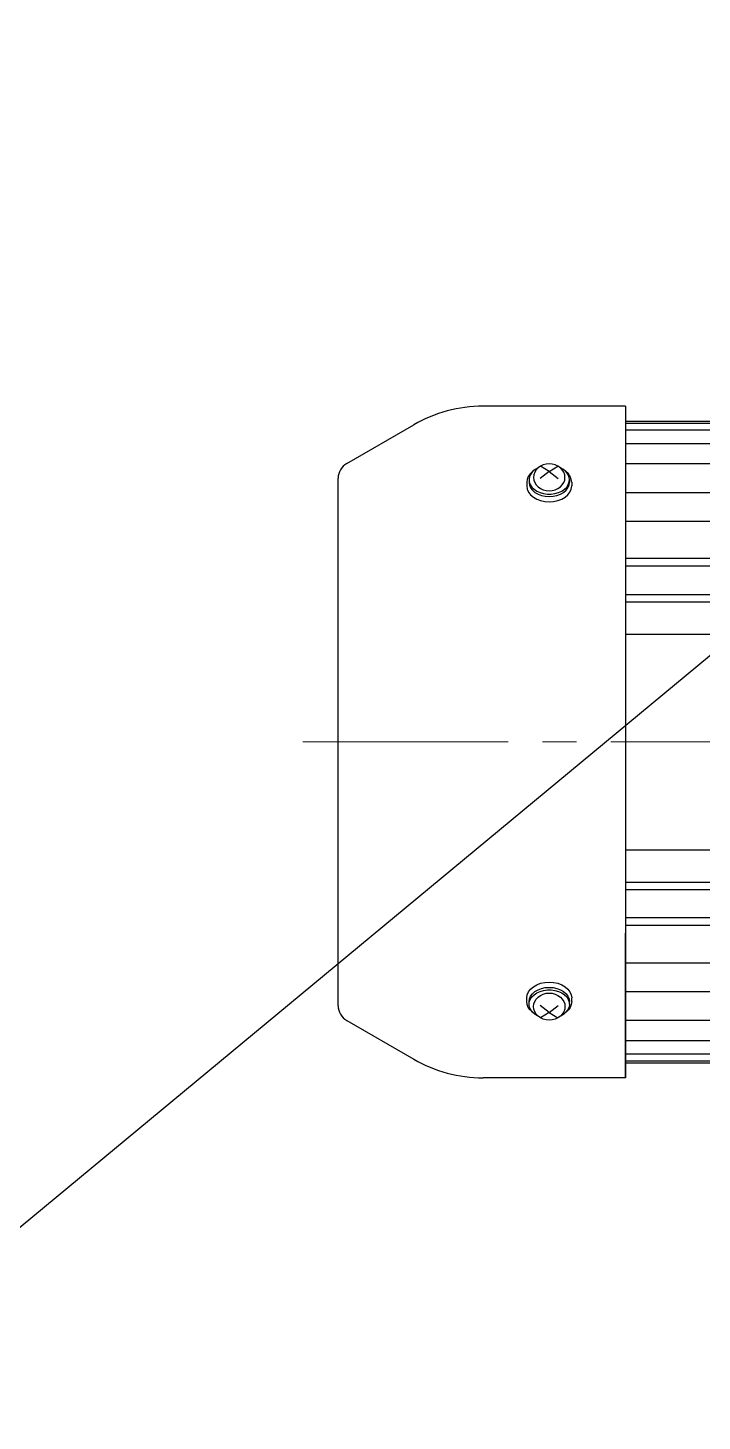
# Model space of a CAD drawing. Header units: millimetres. Extents: x 0 to 38884, y -3675 to 8056.
# Drawn here: x 13890.5 to 14040.7, y 5459.1 to 5769.4 of the extents above; entities that cross this region are included whole.
import ezdxf

# ---------------------------------------------------------------- set-up
doc = ezdxf.new("R2010")
doc.units = ezdxf.units.MM
doc.header["$LTSCALE"] = 2.4
doc.linetypes.add('CENTER2', pattern=[28.575, 19.05, -3.175, 3.175, -3.175])
doc.layers.add('05_CENTER', color=4, linetype='CENTER2', lineweight=13)

# ---------------------------------------------------------------- blocks, each defined once
blk = doc.blocks.new('GM-SHYPF-RH 0.75kW、1／5～1／60、200V、60Hzb_1')
at = {"color": 0}
for p, q in [((-288.499533, 132.8), (-320.246698, 132.8)), ((-288.499533, 132.8), (-288.499533, -16.8)), ((-350.599533, 120.040559), (-335.646698, 128.673582)), ((-288.499533, 129.5), (-145.499533, 129.5)), ((-288.499533, 129), (-145.499533, 129)), ((-288.499533, 127.5), (-145.499533, 127.5)), ((-288.499533, 124.5), (-145.499533, 124.5)), ((-309.19433, 118.2234), (-309.750474, 117.702719)), ((-309.201911, 118.215665), (-309.616829, 117.69113)), ((-308.65491, 118.675676), (-309.201911, 118.215665)), ((-308.733111, 118.095948), (-308.932282, 117.531032)), ((-308.409677, 118.616578), (-308.733111, 118.095948)), ((-307.995338, 119.054751), (-308.65491, 118.675676)), ((-307.974407, 119.072914), (-308.409677, 118.616578)), ((-307.444029, 119.447419), (-307.974407, 119.072914)), ((-305.499533, 118.245498), (-307.499533, 116.67216)), ((-306.838925, 119.725702), (-307.444029, 119.447419)), ((-305.499533, 118.245498), (-307.428738, 119.45616)), ((-306.182349, 119.897067), (-306.838925, 119.725702)), ((-305.499533, 119.95493), (-306.182349, 119.897067)), ((-304.816717, 119.897067), (-305.499533, 119.95493)), ((-305.499533, 118.245498), (-303.570328, 119.45616)), ((-305.499533, 118.245498), (-303.499533, 116.67216)), ((-304.160141, 119.725702), (-304.816717, 119.897067)), ((-303.555037, 119.447419), (-304.160141, 119.725702)), ((-303.024659, 119.072914), (-303.555037, 119.447419)), ((-302.589389, 118.616578), (-303.024659, 119.072914)), ((-302.344156, 118.675676), (-303.003728, 119.054751)), ((-302.265955, 118.095948), (-302.589389, 118.616578)), ((-301.797155, 118.215665), (-302.344156, 118.675676)), ((-302.066785, 117.531032), (-302.265955, 118.095948)), ((-301.248593, 117.702719), (-301.804736, 118.2234)), ((-301.382238, 117.69113), (-301.797155, 118.215665)), ((-288.499533, 120), (-145.499533, 120)), ((-352.499533, -0.749663), (-352.499533, 116.749662)), ((-310.414382, 116.491051), (-310.499533, 115.841335)), ((-310.499533, 115.841335), (-310.499533, 115.024731)), ((-310.499533, 115.024731), (-310.403459, 114.334983)), ((-310.161828, 117.118638), (-310.414382, 116.491051)), ((-309.750474, 117.702719), (-310.161828, 117.118638)), ((-309.999533, 116.40702), (-309.999533, 115.841335)), ((-309.999533, 115.841335), (-309.913067, 115.220561)), ((-309.884859, 117.120784), (-309.99644, 116.524974)), ((-309.99644, 116.524974), (-309.947592, 115.924955)), ((-309.947592, 115.924955), (-309.740057, 115.342135)), ((-309.913067, 115.220561), (-309.656991, 114.623643)), ((-309.616829, 117.69113), (-309.884859, 117.120784)), ((-309.740057, 115.342135), (-309.381238, 114.797305)), ((-308.932282, 117.531032), (-308.999533, 116.943538)), ((-308.999533, 116.943538), (-308.932282, 116.356045)), ((-308.932282, 116.356045), (-308.733111, 115.791128)), ((-308.733111, 115.791128), (-308.409677, 115.270498)), ((-308.409677, 115.270498), (-307.974407, 114.814162)), ((-303.024659, 114.814162), (-302.589389, 115.270498)), ((-302.589389, 115.270498), (-302.265955, 115.791128)), ((-302.265955, 115.791128), (-302.066785, 116.356045)), ((-301.999533, 116.943538), (-302.066785, 117.531032)), ((-302.066785, 116.356045), (-301.999533, 116.943538)), ((-301.617828, 114.797305), (-301.25901, 115.342135)), ((-301.114207, 117.120784), (-301.382238, 117.69113)), ((-301.342075, 114.623643), (-301.085999, 115.220561)), ((-301.25901, 115.342135), (-301.051474, 115.924955)), ((-300.837238, 117.118638), (-301.248593, 117.702719)), ((-301.002626, 116.524974), (-301.114207, 117.120784)), ((-301.085999, 115.220561), (-300.999533, 115.841335)), ((-301.051474, 115.924955), (-301.002626, 116.524974)), ((-300.999533, 116.40702), (-300.999533, 115.841335)), ((-300.584684, 116.491051), (-300.837238, 117.118638)), ((-300.595607, 114.334983), (-300.499533, 115.024731)), ((-300.499533, 115.841335), (-300.584684, 116.491051)), ((-300.499533, 115.841335), (-300.499533, 115.024731)), ((-310.403459, 114.334983), (-310.118931, 113.671741)), ((-310.118931, 113.671741), (-309.656881, 113.060494)), ((-309.656991, 114.623643), (-309.241146, 114.073521)), ((-309.656881, 113.060494), (-309.035067, 112.524731)), ((-309.381238, 114.797305), (-308.883938, 114.309902)), ((-309.241146, 114.073521), (-308.681514, 113.591335)), ((-309.035067, 112.524731), (-308.277384, 112.085042)), ((-308.883938, 114.309902), (-308.265897, 113.897316)), ((-308.681514, 113.591335), (-307.999599, 113.195614)), ((-308.277384, 112.085042), (-307.41295, 111.758324)), ((-308.265897, 113.897316), (-307.549164, 113.574264)), ((-307.999599, 113.195614), (-307.221608, 112.901568)), ((-307.974407, 114.814162), (-307.444029, 114.439657)), ((-307.549164, 113.574264), (-306.75931, 113.352273)), ((-307.444029, 114.439657), (-306.838925, 114.161375)), ((-307.41295, 111.758324), (-306.474985, 111.557132)), ((-307.221608, 112.901568), (-306.377439, 112.720495)), ((-306.838925, 114.161375), (-306.182349, 113.990009)), ((-306.75931, 113.352273), (-305.924512, 113.239261)), ((-306.377439, 112.720495), (-305.499533, 112.659354)), ((-306.182349, 113.990009), (-305.499533, 113.932146)), ((-305.924512, 113.239261), (-305.074554, 113.239261)), ((-305.499533, 113.932146), (-304.816717, 113.990009)), ((-305.499533, 112.659354), (-304.621627, 112.720495)), ((-305.074554, 113.239261), (-304.239756, 113.352273)), ((-304.816717, 113.990009), (-304.160141, 114.161375)), ((-304.621627, 112.720495), (-303.777458, 112.901568)), ((-304.524081, 111.557132), (-303.586116, 111.758324)), ((-304.239756, 113.352273), (-303.449902, 113.574264)), ((-304.160141, 114.161375), (-303.555037, 114.439657)), ((-303.777458, 112.901568), (-302.999467, 113.195614)), ((-303.586116, 111.758324), (-302.721682, 112.085042)), ((-303.555037, 114.439657), (-303.024659, 114.814162)), ((-303.449902, 113.574264), (-302.733169, 113.897316)), ((-302.999467, 113.195614), (-302.317553, 113.591335)), ((-302.733169, 113.897316), (-302.115128, 114.309902)), ((-302.721682, 112.085042), (-301.963999, 112.524731)), ((-302.317553, 113.591335), (-301.75792, 114.073521)), ((-302.115128, 114.309902), (-301.617828, 114.797305)), ((-301.963999, 112.524731), (-301.342185, 113.060494)), ((-301.75792, 114.073521), (-301.342075, 114.623643)), ((-301.342185, 113.060494), (-300.880135, 113.671741)), ((-300.880135, 113.671741), (-300.595607, 114.334983)), ((-288.499533, 113.585799), (-145.499533, 113.585799)), ((-306.474985, 111.557132), (-305.499533, 111.489197)), ((-305.499533, 111.489197), (-304.524081, 111.557132)), ((-288.499533, 107.221838), (-145.499533, 107.221838)), ((-145.499533, 98.849269), (-288.499533, 98.849269)), ((-145.499533, 97.200642), (-288.499533, 97.200642)), ((-288.499533, 90.842772), (-145.499533, 90.842772)), ((-288.499533, 89.210044), (-145.499533, 89.210044)), ((-288.499533, 82), (-145.499533, 82)), ((-288.499533, 34), (-145.499533, 34)), ((-288.499533, 26.789956), (-145.499533, 26.789956)), ((-288.499533, 25.157228), (-145.499533, 25.157228)), ((-145.499533, 18.799358), (-288.499533, 18.799358)), ((-145.499533, 17.150731), (-288.499533, 17.150731)), ((-288.499533, -16.8), (-288.499533, 15.403392)), ((-288.499533, 8.778161), (-145.499533, 8.778161)), ((-309.656881, 2.939506), (-309.035067, 3.475268)), ((-309.035067, 3.475268), (-308.277384, 3.914957)), ((-308.277384, 3.914957), (-307.41295, 4.241676)), ((-307.41295, 4.241676), (-306.474985, 4.442868)), ((-307.221608, 3.098432), (-306.377439, 3.279505)), ((-306.474985, 4.442868), (-305.499533, 4.510802)), ((-306.377439, 3.279505), (-305.499533, 3.340646)), ((-305.499533, 4.510802), (-304.524081, 4.442868)), ((-305.499533, 3.340646), (-304.621627, 3.279505)), ((-304.621627, 3.279505), (-303.777458, 3.098432)), ((-304.524081, 4.442868), (-303.586116, 4.241676)), ((-303.586116, 4.241676), (-302.721682, 3.914957)), ((-302.721682, 3.914957), (-301.963999, 3.475268)), ((-301.963999, 3.475268), (-301.342185, 2.939506)), ((-310.499533, 0.975268), (-310.403459, 1.665017)), ((-310.499533, 0.158665), (-310.499533, 0.975268)), ((-310.414382, -0.491051), (-310.499533, 0.158665)), ((-310.403459, 1.665017), (-310.118931, 2.328259)), ((-310.118931, 2.328259), (-309.656881, 2.939506)), ((-309.999533, 0.158665), (-309.913067, 0.779439)), ((-309.999533, -0.40702), (-309.999533, 0.158665)), ((-309.99644, -0.524974), (-309.947592, 0.075044)), ((-309.947592, 0.075044), (-309.740057, 0.657865)), ((-309.913067, 0.779439), (-309.656991, 1.376356)), ((-309.740057, 0.657865), (-309.381238, 1.202695)), ((-309.656991, 1.376356), (-309.241146, 1.926479)), ((-309.381238, 1.202695), (-308.883938, 1.690097)), ((-309.241146, 1.926479), (-308.681514, 2.408665)), ((-308.932282, -0.356045), (-308.733111, 0.208871)), ((-308.883938, 1.690097), (-308.265897, 2.102684)), ((-308.733111, 0.208871), (-308.409677, 0.729501)), ((-308.681514, 2.408665), (-307.999599, 2.804385)), ((-308.409677, 0.729501), (-307.974407, 1.185837)), ((-308.265897, 2.102684), (-307.549164, 2.425736)), ((-307.999599, 2.804385), (-307.221608, 3.098432)), ((-307.974407, 1.185837), (-307.444029, 1.560342)), ((-307.549164, 2.425736), (-306.75931, 2.647727)), ((-307.444029, 1.560342), (-306.838925, 1.838625)), ((-306.838925, 1.838625), (-306.182349, 2.00999)), ((-306.75931, 2.647727), (-305.924512, 2.760739)), ((-306.182349, 2.00999), (-305.499533, 2.067853)), ((-305.924512, 2.760739), (-305.074554, 2.760739)), ((-305.499533, 2.067853), (-304.816717, 2.00999)), ((-305.074554, 2.760739), (-304.239756, 2.647727)), ((-304.816717, 2.00999), (-304.160141, 1.838625)), ((-304.239756, 2.647727), (-303.449902, 2.425736)), ((-304.160141, 1.838625), (-303.555037, 1.560342)), ((-303.777458, 3.098432), (-302.999467, 2.804385)), ((-303.555037, 1.560342), (-303.024659, 1.185837)), ((-303.449902, 2.425736), (-302.733169, 2.102684)), ((-303.024659, 1.185837), (-302.589389, 0.729501)), ((-302.999467, 2.804385), (-302.317553, 2.408665)), ((-302.733169, 2.102684), (-302.115128, 1.690097)), ((-302.589389, 0.729501), (-302.265955, 0.208871)), ((-302.317553, 2.408665), (-301.75792, 1.926479)), ((-302.265955, 0.208871), (-302.066785, -0.356045)), ((-302.115128, 1.690097), (-301.617828, 1.202695)), ((-301.75792, 1.926479), (-301.342075, 1.376356)), ((-301.617828, 1.202695), (-301.25901, 0.657865)), ((-301.342185, 2.939506), (-300.880135, 2.328259)), ((-301.342075, 1.376356), (-301.085999, 0.779439)), ((-301.25901, 0.657865), (-301.051474, 0.075044)), ((-301.085999, 0.779439), (-300.999533, 0.158665)), ((-301.051474, 0.075044), (-301.002626, -0.524974)), ((-300.999533, -0.40702), (-300.999533, 0.158665)), ((-300.880135, 2.328259), (-300.595607, 1.665017)), ((-300.595607, 1.665017), (-300.499533, 0.975268)), ((-300.499533, 0.158665), (-300.584684, -0.491051)), ((-300.499533, 0.158665), (-300.499533, 0.975268)), ((-288.499533, 2.4142), (-145.499533, 2.4142)), ((-310.161828, -1.118638), (-310.414382, -0.491051)), ((-309.750474, -1.702719), (-310.161828, -1.118638)), ((-309.884859, -1.120784), (-309.99644, -0.524974)), ((-309.616829, -1.69113), (-309.884859, -1.120784)), ((-309.19433, -2.223401), (-309.750474, -1.702719)), ((-309.201911, -2.215665), (-309.616829, -1.69113)), ((-308.65491, -2.675676), (-309.201911, -2.215665)), ((-308.999533, -0.943539), (-308.932282, -0.356045)), ((-308.932282, -1.531032), (-308.999533, -0.943539)), ((-308.733111, -2.095948), (-308.932282, -1.531032)), ((-308.409677, -2.616578), (-308.733111, -2.095948)), ((-307.995338, -3.054751), (-308.65491, -2.675676)), ((-307.974407, -3.072914), (-308.409677, -2.616578)), ((-307.444029, -3.447419), (-307.974407, -3.072914)), ((-305.499533, -2.245498), (-307.499533, -0.67216)), ((-305.499533, -2.245498), (-307.428738, -3.45616)), ((-305.499533, -2.245498), (-303.499533, -0.67216)), ((-305.499533, -2.245498), (-303.570328, -3.45616)), ((-303.024659, -3.072914), (-303.555037, -3.447419)), ((-302.589389, -2.616578), (-303.024659, -3.072914)), ((-302.344156, -2.675676), (-303.003728, -3.054751)), ((-302.265955, -2.095948), (-302.589389, -2.616578)), ((-301.797155, -2.215665), (-302.344156, -2.675676)), ((-302.066785, -1.531032), (-302.265955, -2.095948)), ((-302.066785, -0.356045), (-301.999533, -0.943539)), ((-301.999533, -0.943539), (-302.066785, -1.531032)), ((-301.248593, -1.702719), (-301.804736, -2.223401)), ((-301.382238, -1.69113), (-301.797155, -2.215665)), ((-301.114207, -1.120784), (-301.382238, -1.69113)), ((-300.837238, -1.118638), (-301.248593, -1.702719)), ((-301.002626, -0.524974), (-301.114207, -1.120784)), ((-300.584684, -0.491051), (-300.837238, -1.118638)), ((-350.599533, -4.040559), (-335.646698, -12.673583)), ((-306.838925, -3.725702), (-307.444029, -3.447419)), ((-306.182349, -3.897067), (-306.838925, -3.725702)), ((-305.499533, -3.95493), (-306.182349, -3.897067)), ((-304.816717, -3.897067), (-305.499533, -3.95493)), ((-304.160141, -3.725702), (-304.816717, -3.897067)), ((-303.555037, -3.447419), (-304.160141, -3.725702)), ((-288.499533, -4), (-145.499533, -4)), ((-288.499533, -8.5), (-145.499533, -8.5)), ((-288.499533, -11.5), (-145.499533, -11.5)), ((-288.499533, -13), (-145.499533, -13)), ((-288.499533, -13.5), (-145.499533, -13.5)), ((-288.499533, -16.8), (-320.246698, -16.8))]:
    blk.add_line(p, q, dxfattribs=at)
for centre, radius, start, end in [((-320.246698, 102), 30.8, 90, 120), ((-348.699533, 116.749662), 3.8, 120, 180), ((-348.699533, -0.749663), 3.8, 180, 240), ((-320.246698, 14), 30.8, 240, 270)]:
    blk.add_arc(centre, radius, start, end, dxfattribs=at)
at = {"layer": '05_CENTER', "color": 0}
blk.add_line((-360.376687, 58), (77.680915, 58), dxfattribs=at)

msp = doc.modelspace()

# ---------------------------------------------------------------- linework, layer by layer
at = {"color": 3}
msp.add_line((14883.3848, 6326.6819), (11025.8788, 3129.3019), dxfattribs=at)

# ---------------------------------------------------------------- block references
at = {"color": 4}
msp.add_blockref('GM-SHYPF-RH 0.75kW、1／5～1／60、200V、60Hzb_1', (14312.1245, 5552.369), dxfattribs=at)

doc.saveas('drawing.dxf')
